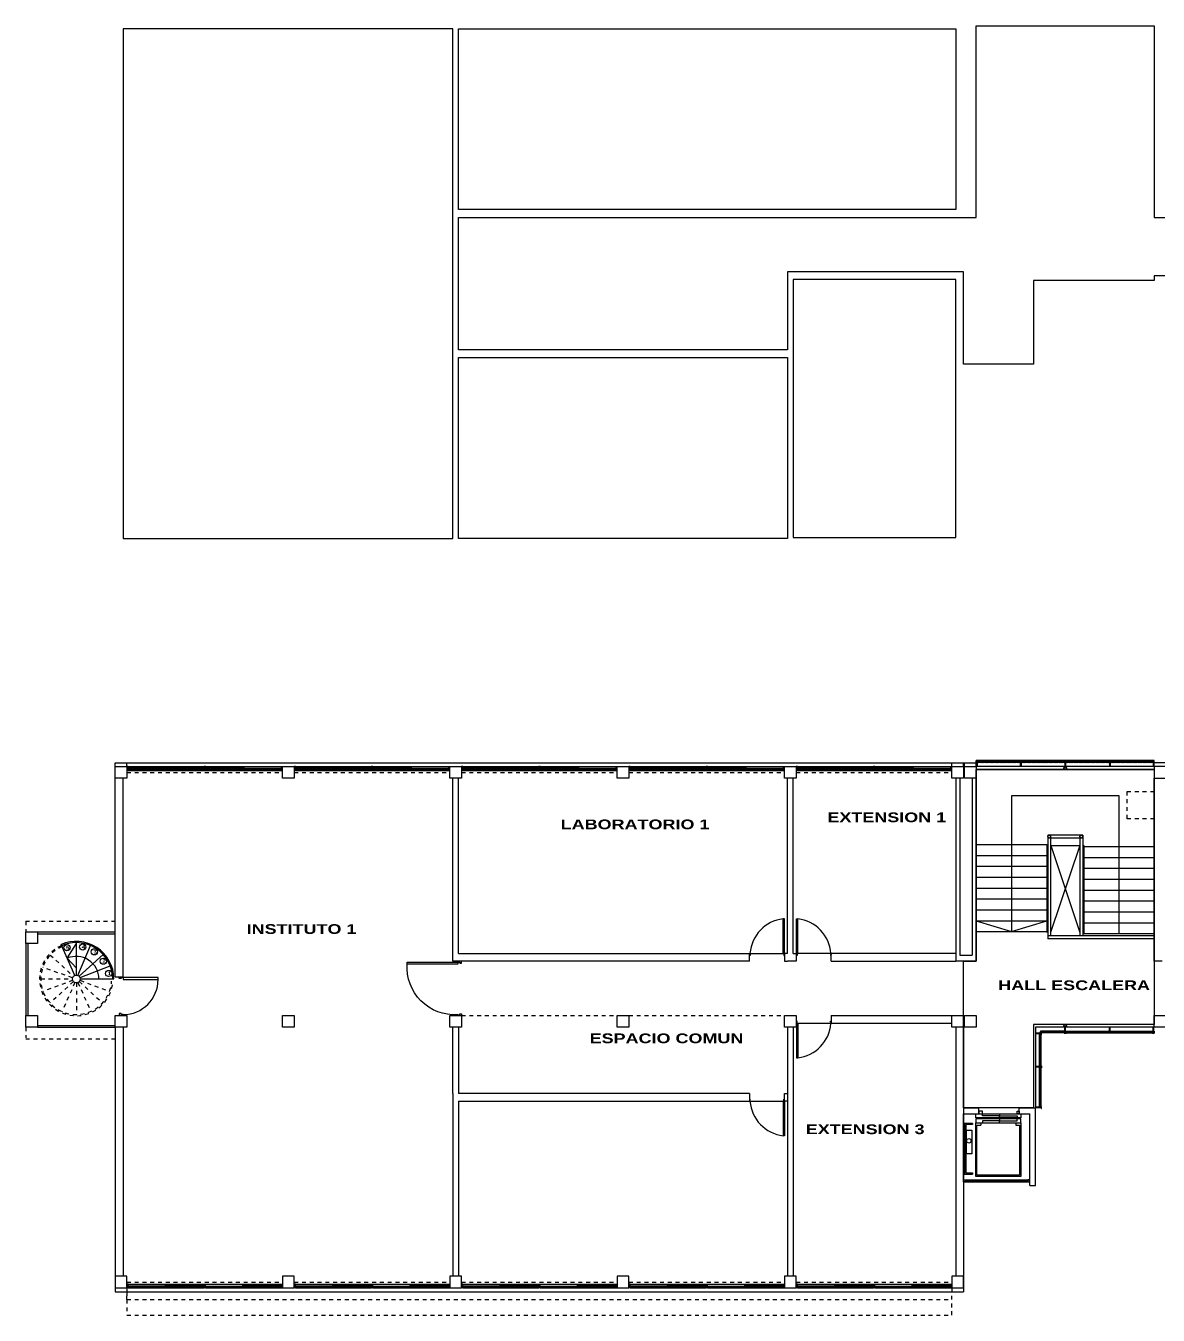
# Model space of a CAD drawing. Header units: millimetres. Extents: x -735 to -481, y 85 to 450.
# Drawn here: x -651.94 to -622.84, y 417.28 to 450.42 of the extents above; entities that cross this region are included whole.
import ezdxf

# ---------------------------------------------------------------- set-up
doc = ezdxf.new("R2010")
doc.units = ezdxf.units.MM
doc.linetypes.add('DASHED', pattern=[0.75, 0.5, -0.25])
doc.linetypes.add('DASHED2', pattern=[9.525, 6.35, -3.175])
doc.layers.get('0').update_dxf_attribs({"color": 6, "linetype": 'CONTINUOUS'})
for name, color, linetype in [('A-CARPINTERIAS PUERTAS', 2, 'CONTINUOUS'), ('A-CARPINTERIAS VENTANAS', 2, 'CONTINUOUS'), ('A-ESCALERAS', 6, 'CONTINUOUS'), ('A-MUROS', 5, 'CONTINUOUS'), ('A-PROYECCION', 3, 'DASHED'), ('A-SUPERFICIES', 4, 'CONTINUOUS'), ('CARPINTERIAS', 2, 'CONTINUOUS'), ('dib - texto', 2, 'CONTINUOUS'), ('E-COLUMNAS CUADRADAS', 6, 'CONTINUOUS'), ('ENTORNO', 1, 'CONTINUOUS'), ('ESTRUCTURA', 6, 'CONTINUOUS'), ('MUROS', 4, 'CONTINUOUS'), ('PISOS', 1, 'CONTINUOUS'), ('SOLADOS', 1, 'CONTINUOUS'), ('TEXTO1-50', 3, 'CONTINUOUS'), ('VISTA', 1, 'CONTINUOUS'), ('VISTA2', 2, 'CONTINUOUS'), ('VISTA3', 1, 'CONTINUOUS')]:
    doc.layers.add(name, color=color, linetype=linetype)
doc.layers.add('SUPERFICIES', color=6, linetype='CONTINUOUS', plot=False)
doc.styles.add('STYLE1', font='swisseb.ttf', dxfattribs={"width": 1.32})
pattern_1 = [(90, (-604.195643, 388.525404), (-0.03175, 2e-17), []), (150, (-604.195643, 388.525404), (-0.015875, -0.027496307), []), (210, (-604.195643, 388.525404), (0.015875, -0.027496307), [])]

# ---------------------------------------------------------------- blocks, each defined once
blk = doc.blocks.new('P90')
at = {"color": 3}
blk.add_lwpolyline([(0.0246, 0.1), (0.0746, 0.1), (0.0746, 1), (0.0246, 1)], close=True, dxfattribs=at)
at = {"color": 2}
for points in [[(0, 0.1), (0.0246, 0.1), (0.0246, 0.05), (0.0496, 0.05), (0.0496, 0), (0.0246, 0), (0.0246, 0), (0, 0)], [(0.9992, 0.1), (0.9746, 0.1), (0.9746, 0.05), (0.9496, 0.05), (0.9496, 0), (0.9746, 0), (0.9746, 0), (0.9992, 0)]]:
    blk.add_lwpolyline(points, dxfattribs=at)
at = {"color": 1}
blk.add_arc((0.0746, 0.1), 0.9, 0, 90, dxfattribs=at)
blk = doc.blocks.new('puerta1.4')
at = {"color": 3}
blk.add_lwpolyline([(9.878, 28.775), (9.928, 28.775), (9.928, 30.075), (9.878, 30.075)], close=True, dxfattribs=at)
at = {"color": 2}
for points in [[(9.853, 28.775), (9.878, 28.775), (9.878, 28.725), (9.903, 28.725), (9.903, 28.675), (9.878, 28.675), (9.878, 28.675), (9.853, 28.675)], [(11.252, 28.775), (11.228, 28.775), (11.228, 28.725), (11.203, 28.725), (11.203, 28.675), (11.228, 28.675), (11.228, 28.675), (11.252, 28.675)]]:
    blk.add_lwpolyline(points, dxfattribs=at)
at = {"color": 1}
blk.add_arc((10.012, 28.86), 1.218, 356.0169, 93.9831, dxfattribs=at)

msp = doc.modelspace()

# ---------------------------------------------------------------- hatches: boundary and pattern name
at = {"layer": 'A-CARPINTERIAS VENTANAS'}
h = msp.add_hatch(dxfattribs=at)
h.set_pattern_fill('NET3', color=256, scale=0.01, angle=-270, style=0)
h.set_pattern_definition(pattern_1)
h.paths.add_polyline_path([(-627.515, 431.502), (-627.515, 431.482), (-626.385, 431.482), (-626.385, 431.502)])
h = msp.add_hatch(dxfattribs=at)
h.set_pattern_fill('NET3', color=256, scale=0.01, angle=-270, style=0)
h.set_pattern_definition(pattern_1)
h.paths.add_polyline_path([(-626.375, 431.502), (-626.375, 431.482), (-625.24, 431.482), (-625.24, 431.502)])
h = msp.add_hatch(dxfattribs=at)
h.set_pattern_fill('NET3', color=256, scale=0.01, angle=-270, style=0)
h.set_pattern_definition(pattern_1)
h.paths.add_polyline_path([(-625.23, 431.502), (-625.23, 431.482), (-624.095, 431.482), (-624.095, 431.502)])
h.paths.add_polyline_path([(-624.085, 431.502), (-624.085, 431.482), (-622.955, 431.482), (-622.955, 431.502)])

# ---------------------------------------------------------------- linework, layer by layer
at = {"layer": 'A-CARPINTERIAS PUERTAS', "color": 3}
for p, q in [((-632.451, 427.465), (-632.481, 427.465)), ((-632.481, 426.579), (-632.481, 427.465)), ((-632.451, 426.579), (-632.451, 427.465)), ((-632.138, 427.465), (-632.108, 427.465)), ((-632.138, 426.579), (-632.138, 427.465)), ((-632.108, 426.579), (-632.108, 427.465)), ((-632.451, 426.579), (-632.481, 426.579)), ((-632.451, 426.579), (-632.481, 426.579)), ((-632.138, 426.579), (-632.108, 426.579)), ((-632.138, 426.579), (-632.108, 426.579)), ((-632.138, 424.779), (-632.108, 424.779)), ((-632.138, 424.779), (-632.138, 423.893)), ((-632.138, 424.779), (-632.108, 424.779)), ((-632.108, 424.779), (-632.108, 423.893)), ((-632.138, 423.893), (-632.108, 423.893)), ((-632.451, 422.779), (-632.481, 422.779)), ((-632.451, 422.779), (-632.481, 422.779)), ((-632.481, 422.779), (-632.481, 421.893)), ((-632.451, 422.779), (-632.451, 421.893)), ((-632.451, 421.893), (-632.481, 421.893))]:
    msp.add_line(p, q, dxfattribs=at)
at = {"layer": 'A-CARPINTERIAS PUERTAS', "color": 2}
for points in [[(-633.345, 426.579), (-633.338, 426.579), (-633.338, 426.549), (-633.326, 426.549), (-633.326, 426.525), (-633.345, 426.525), (-633.345, 426.525), (-633.345, 426.525)], [(-632.445, 426.579), (-632.451, 426.579), (-632.451, 426.549), (-632.463, 426.549), (-632.463, 426.525), (-632.445, 426.525), (-632.445, 426.525), (-632.445, 426.525)], [(-632.145, 426.579), (-632.138, 426.579), (-632.138, 426.549), (-632.126, 426.549), (-632.126, 426.525), (-632.145, 426.525), (-632.145, 426.525), (-632.145, 426.525)], [(-631.245, 426.579), (-631.251, 426.579), (-631.251, 426.549), (-631.263, 426.549), (-631.263, 426.525), (-631.245, 426.525), (-631.245, 426.525), (-631.245, 426.525)], [(-632.145, 424.779), (-632.138, 424.779), (-632.138, 424.809), (-632.126, 424.809), (-632.126, 424.833), (-632.145, 424.833), (-632.145, 424.833), (-632.145, 424.833)], [(-631.245, 424.779), (-631.251, 424.779), (-631.251, 424.809), (-631.263, 424.809), (-631.263, 424.833), (-631.245, 424.833), (-631.245, 424.833), (-631.245, 424.833)], [(-633.345, 422.779), (-633.338, 422.779), (-633.338, 422.809), (-633.326, 422.809), (-633.326, 422.833), (-633.345, 422.833), (-633.345, 422.833), (-633.345, 422.833)], [(-632.445, 422.779), (-632.451, 422.779), (-632.451, 422.809), (-632.463, 422.809), (-632.463, 422.833), (-632.445, 422.833), (-632.445, 422.833), (-632.445, 422.833)]]:
    msp.add_lwpolyline(points, dxfattribs=at)
at = {"layer": 'A-CARPINTERIAS PUERTAS', "color": 1}
for centre, start, end in [((-632.37, 426.502), 96.5992, 175.4619), ((-632.219, 426.502), 4.5381, 83.4008), ((-632.219, 424.856), 276.5992, 355.4619), ((-632.37, 422.856), 184.5381, 263.4008)]:
    msp.add_arc(centre, 0.969, start, end, dxfattribs=at)
at = {"layer": 'A-CARPINTERIAS VENTANAS'}
for p, q in [((-626.385, 431.522), (-626.405, 431.522)), ((-626.385, 431.482), (-626.385, 431.522)), ((-626.375, 431.482), (-626.375, 431.522)), ((-626.375, 431.522), (-626.355, 431.522)), ((-625.24, 431.522), (-625.26, 431.522)), ((-625.24, 431.482), (-625.24, 431.522)), ((-625.23, 431.482), (-625.23, 431.522)), ((-625.23, 431.522), (-625.21, 431.522)), ((-624.11, 431.482), (-624.12, 431.482)), ((-624.12, 431.482), (-624.11, 431.482)), ((-624.095, 431.522), (-624.115, 431.522)), ((-624.095, 431.482), (-624.095, 431.522)), ((-624.085, 431.482), (-624.085, 431.522)), ((-624.085, 431.522), (-624.065, 431.522)), ((-649.345, 431.479), (-628.145, 431.479)), ((-649.315, 431.379), (-649.345, 431.379)), ((-649.315, 431.279), (-649.345, 431.279)), ((-647.365, 431.329), (-649.33, 431.329)), ((-649.315, 431.379), (-649.315, 431.369)), ((-649.315, 431.329), (-649.315, 431.279)), ((-649.3, 431.369), (-648.352, 431.369)), ((-649.3, 431.349), (-648.352, 431.349)), ((-649.3, 431.329), (-648.352, 431.329)), ((-648.322, 431.329), (-647.375, 431.329)), ((-648.322, 431.309), (-647.375, 431.309)), ((-648.322, 431.289), (-647.375, 431.289)), ((-647.365, 431.379), (-647.365, 431.329)), ((-647.325, 431.379), (-647.365, 431.379)), ((-647.365, 431.289), (-647.365, 431.279)), ((-647.365, 431.279), (-647.325, 431.279)), ((-647.325, 431.379), (-647.325, 431.369)), ((-647.325, 431.379), (-647.325, 431.369)), ((-647.325, 431.329), (-645.375, 431.329)), ((-647.325, 431.329), (-647.325, 431.279)), ((-647.325, 431.329), (-647.325, 431.279)), ((-647.31, 431.369), (-646.367, 431.369)), ((-647.31, 431.349), (-646.367, 431.349)), ((-647.31, 431.329), (-646.367, 431.329)), ((-646.337, 431.329), (-645.39, 431.329)), ((-646.337, 431.309), (-645.39, 431.309)), ((-646.337, 431.289), (-645.39, 431.289)), ((-645.375, 431.379), (-645.375, 431.329)), ((-645.375, 431.379), (-645.345, 431.379)), ((-645.375, 431.289), (-645.375, 431.279)), ((-645.375, 431.279), (-645.345, 431.279)), ((-645.015, 431.379), (-645.045, 431.379)), ((-645.015, 431.279), (-645.045, 431.279)), ((-643.065, 431.329), (-645.03, 431.329)), ((-645.015, 431.379), (-645.015, 431.369)), ((-645.015, 431.329), (-645.015, 431.279)), ((-645, 431.369), (-644.052, 431.369)), ((-645, 431.349), (-644.052, 431.349)), ((-645, 431.329), (-644.052, 431.329)), ((-644.022, 431.329), (-643.075, 431.329)), ((-644.022, 431.309), (-643.075, 431.309)), ((-644.022, 431.289), (-643.075, 431.289)), ((-643.065, 431.379), (-643.065, 431.329)), ((-643.025, 431.379), (-643.065, 431.379)), ((-643.065, 431.289), (-643.065, 431.279)), ((-643.065, 431.279), (-643.025, 431.279)), ((-643.025, 431.379), (-643.025, 431.369)), ((-643.025, 431.379), (-643.025, 431.369)), ((-643.025, 431.329), (-641.075, 431.329)), ((-643.025, 431.329), (-643.025, 431.279)), ((-643.025, 431.329), (-643.025, 431.279)), ((-643.01, 431.369), (-642.067, 431.369)), ((-643.01, 431.349), (-642.067, 431.349)), ((-643.01, 431.329), (-642.067, 431.329)), ((-642.037, 431.329), (-641.09, 431.329)), ((-642.037, 431.309), (-641.09, 431.309)), ((-642.037, 431.289), (-641.09, 431.289)), ((-641.075, 431.379), (-641.075, 431.329)), ((-641.075, 431.379), (-641.045, 431.379)), ((-641.075, 431.289), (-641.075, 431.279)), ((-641.075, 431.279), (-641.045, 431.279)), ((-640.715, 431.379), (-640.745, 431.379)), ((-640.715, 431.279), (-640.745, 431.279)), ((-638.765, 431.329), (-640.73, 431.329)), ((-640.715, 431.379), (-640.715, 431.369)), ((-640.715, 431.329), (-640.715, 431.279)), ((-640.7, 431.369), (-639.752, 431.369)), ((-640.7, 431.349), (-639.752, 431.349)), ((-640.7, 431.329), (-639.752, 431.329)), ((-639.722, 431.329), (-638.775, 431.329)), ((-639.722, 431.309), (-638.775, 431.309)), ((-639.722, 431.289), (-638.775, 431.289)), ((-638.765, 431.379), (-638.765, 431.329)), ((-638.725, 431.379), (-638.765, 431.379)), ((-638.765, 431.289), (-638.765, 431.279)), ((-638.765, 431.279), (-638.725, 431.279)), ((-638.725, 431.379), (-638.725, 431.369)), ((-638.725, 431.379), (-638.725, 431.369)), ((-638.725, 431.329), (-636.775, 431.329)), ((-638.725, 431.329), (-638.725, 431.279)), ((-638.725, 431.329), (-638.725, 431.279)), ((-638.71, 431.369), (-637.767, 431.369)), ((-638.71, 431.349), (-637.767, 431.349)), ((-638.71, 431.329), (-637.767, 431.329)), ((-637.737, 431.329), (-636.79, 431.329)), ((-637.737, 431.309), (-636.79, 431.309)), ((-637.737, 431.289), (-636.79, 431.289)), ((-636.775, 431.379), (-636.775, 431.329)), ((-636.775, 431.379), (-636.745, 431.379)), ((-636.775, 431.289), (-636.775, 431.279)), ((-636.775, 431.279), (-636.745, 431.279)), ((-636.415, 431.379), (-636.445, 431.379)), ((-636.415, 431.279), (-636.445, 431.279)), ((-634.465, 431.329), (-636.43, 431.329)), ((-636.415, 431.379), (-636.415, 431.369)), ((-636.415, 431.329), (-636.415, 431.279)), ((-636.4, 431.369), (-635.452, 431.369)), ((-636.4, 431.349), (-635.452, 431.349)), ((-636.4, 431.329), (-635.452, 431.329)), ((-635.422, 431.329), (-634.475, 431.329)), ((-635.422, 431.309), (-634.475, 431.309)), ((-635.422, 431.289), (-634.475, 431.289)), ((-634.465, 431.379), (-634.465, 431.329)), ((-634.425, 431.379), (-634.465, 431.379)), ((-634.465, 431.289), (-634.465, 431.279)), ((-634.465, 431.279), (-634.425, 431.279)), ((-634.425, 431.379), (-634.425, 431.369)), ((-634.425, 431.379), (-634.425, 431.369)), ((-634.425, 431.329), (-632.475, 431.329)), ((-634.425, 431.329), (-634.425, 431.279)), ((-634.425, 431.329), (-634.425, 431.279)), ((-634.41, 431.369), (-633.467, 431.369)), ((-634.41, 431.349), (-633.467, 431.349)), ((-634.41, 431.329), (-633.467, 431.329)), ((-633.437, 431.329), (-632.49, 431.329)), ((-633.437, 431.309), (-632.49, 431.309)), ((-633.437, 431.289), (-632.49, 431.289)), ((-632.475, 431.379), (-632.475, 431.329)), ((-632.475, 431.379), (-632.445, 431.379)), ((-632.475, 431.289), (-632.475, 431.279)), ((-632.475, 431.279), (-632.445, 431.279)), ((-632.115, 431.379), (-632.145, 431.379)), ((-632.115, 431.279), (-632.145, 431.279)), ((-630.165, 431.329), (-632.13, 431.329)), ((-632.115, 431.379), (-632.115, 431.369)), ((-632.115, 431.329), (-632.115, 431.279)), ((-632.1, 431.369), (-631.152, 431.369)), ((-632.1, 431.349), (-631.152, 431.349)), ((-632.1, 431.329), (-631.152, 431.329)), ((-631.122, 431.329), (-630.175, 431.329)), ((-631.122, 431.309), (-630.175, 431.309)), ((-631.122, 431.289), (-630.175, 431.289)), ((-630.165, 431.379), (-630.165, 431.329)), ((-630.125, 431.379), (-630.165, 431.379)), ((-630.165, 431.289), (-630.165, 431.279)), ((-630.165, 431.279), (-630.125, 431.279)), ((-630.125, 431.379), (-630.125, 431.369)), ((-630.125, 431.379), (-630.125, 431.369)), ((-630.125, 431.329), (-628.175, 431.329)), ((-630.125, 431.329), (-630.125, 431.279)), ((-630.125, 431.329), (-630.125, 431.279)), ((-630.11, 431.369), (-629.167, 431.369)), ((-630.11, 431.349), (-629.167, 431.349)), ((-630.11, 431.329), (-629.167, 431.329)), ((-629.137, 431.329), (-628.19, 431.329)), ((-629.137, 431.309), (-628.19, 431.309)), ((-629.137, 431.289), (-628.19, 431.289)), ((-649.315, 418.079), (-649.345, 418.079)), ((-649.315, 417.979), (-649.345, 417.979)), ((-647.365, 418.029), (-649.33, 418.029)), ((-649.315, 418.029), (-649.315, 418.079)), ((-649.315, 417.979), (-649.315, 417.989)), ((-649.3, 418.029), (-648.352, 418.029)), ((-649.3, 418.009), (-648.352, 418.009)), ((-649.3, 417.989), (-648.352, 417.989)), ((-648.322, 418.069), (-647.375, 418.069)), ((-648.322, 418.049), (-647.375, 418.049)), ((-648.322, 418.029), (-647.375, 418.029)), ((-647.365, 418.069), (-647.365, 418.079)), ((-647.365, 418.079), (-647.325, 418.079)), ((-647.365, 417.979), (-647.365, 418.029)), ((-647.325, 417.979), (-647.365, 417.979)), ((-647.325, 418.029), (-647.325, 418.079)), ((-647.325, 418.029), (-647.325, 418.079)), ((-647.325, 418.029), (-645.375, 418.029)), ((-647.325, 417.979), (-647.325, 417.989)), ((-647.325, 417.979), (-647.325, 417.989)), ((-647.31, 418.029), (-646.367, 418.029)), ((-647.31, 418.009), (-646.367, 418.009)), ((-647.31, 417.989), (-646.367, 417.989)), ((-646.337, 418.069), (-645.39, 418.069)), ((-646.337, 418.049), (-645.39, 418.049)), ((-646.337, 418.029), (-645.39, 418.029)), ((-645.375, 418.069), (-645.375, 418.079)), ((-645.375, 418.079), (-645.345, 418.079)), ((-645.375, 417.979), (-645.375, 418.029)), ((-645.375, 417.979), (-645.345, 417.979)), ((-645.015, 418.079), (-645.045, 418.079)), ((-645.015, 417.979), (-645.045, 417.979)), ((-643.065, 418.029), (-645.03, 418.029)), ((-645.015, 418.029), (-645.015, 418.079)), ((-645.015, 417.979), (-645.015, 417.989)), ((-645, 418.029), (-644.052, 418.029)), ((-645, 418.009), (-644.052, 418.009)), ((-645, 417.989), (-644.052, 417.989)), ((-644.022, 418.069), (-643.075, 418.069)), ((-644.022, 418.049), (-643.075, 418.049)), ((-644.022, 418.029), (-643.075, 418.029)), ((-643.065, 418.069), (-643.065, 418.079)), ((-643.065, 418.079), (-643.025, 418.079)), ((-643.065, 417.979), (-643.065, 418.029)), ((-643.025, 417.979), (-643.065, 417.979)), ((-643.025, 418.029), (-643.025, 418.079)), ((-643.025, 418.029), (-643.025, 418.079)), ((-643.025, 418.029), (-641.075, 418.029)), ((-643.025, 417.979), (-643.025, 417.989)), ((-643.025, 417.979), (-643.025, 417.989)), ((-643.01, 418.029), (-642.067, 418.029)), ((-643.01, 418.009), (-642.067, 418.009)), ((-643.01, 417.989), (-642.067, 417.989)), ((-642.037, 418.069), (-641.09, 418.069)), ((-642.037, 418.049), (-641.09, 418.049)), ((-642.037, 418.029), (-641.09, 418.029)), ((-641.075, 418.069), (-641.075, 418.079)), ((-641.075, 418.079), (-641.045, 418.079)), ((-641.075, 417.979), (-641.075, 418.029)), ((-641.075, 417.979), (-641.045, 417.979)), ((-640.715, 418.079), (-640.745, 418.079)), ((-640.715, 417.979), (-640.745, 417.979)), ((-638.765, 418.029), (-640.73, 418.029)), ((-640.715, 418.029), (-640.715, 418.079)), ((-640.715, 417.979), (-640.715, 417.989)), ((-640.7, 418.029), (-639.752, 418.029)), ((-640.7, 418.009), (-639.752, 418.009)), ((-640.7, 417.989), (-639.752, 417.989)), ((-639.722, 418.069), (-638.775, 418.069)), ((-639.722, 418.049), (-638.775, 418.049)), ((-639.722, 418.029), (-638.775, 418.029)), ((-638.765, 418.069), (-638.765, 418.079)), ((-638.765, 418.079), (-638.725, 418.079)), ((-638.765, 417.979), (-638.765, 418.029)), ((-638.725, 417.979), (-638.765, 417.979)), ((-638.725, 418.029), (-638.725, 418.079)), ((-638.725, 418.029), (-638.725, 418.079)), ((-638.725, 418.029), (-636.775, 418.029)), ((-638.725, 417.979), (-638.725, 417.989)), ((-638.725, 417.979), (-638.725, 417.989)), ((-638.71, 418.029), (-637.767, 418.029)), ((-638.71, 418.009), (-637.767, 418.009)), ((-638.71, 417.989), (-637.767, 417.989)), ((-637.737, 418.069), (-636.79, 418.069)), ((-637.737, 418.049), (-636.79, 418.049)), ((-637.737, 418.029), (-636.79, 418.029)), ((-636.775, 418.069), (-636.775, 418.079)), ((-636.775, 418.079), (-636.745, 418.079)), ((-636.775, 417.979), (-636.775, 418.029)), ((-636.775, 417.979), (-636.745, 417.979)), ((-636.415, 418.079), (-636.445, 418.079)), ((-636.415, 417.979), (-636.445, 417.979)), ((-634.465, 418.029), (-636.43, 418.029)), ((-636.415, 418.029), (-636.415, 418.079)), ((-636.415, 417.979), (-636.415, 417.989)), ((-636.4, 418.029), (-635.452, 418.029)), ((-636.4, 418.009), (-635.452, 418.009)), ((-636.4, 417.989), (-635.452, 417.989)), ((-635.422, 418.069), (-634.475, 418.069)), ((-635.422, 418.049), (-634.475, 418.049)), ((-635.422, 418.029), (-634.475, 418.029)), ((-634.465, 418.069), (-634.465, 418.079)), ((-634.465, 418.079), (-634.425, 418.079)), ((-634.465, 417.979), (-634.465, 418.029)), ((-634.425, 417.979), (-634.465, 417.979)), ((-634.425, 418.029), (-634.425, 418.079)), ((-634.425, 418.029), (-634.425, 418.079)), ((-634.425, 418.029), (-632.475, 418.029)), ((-634.425, 417.979), (-634.425, 417.989)), ((-634.425, 417.979), (-634.425, 417.989)), ((-634.41, 418.029), (-633.467, 418.029)), ((-634.41, 418.009), (-633.467, 418.009)), ((-634.41, 417.989), (-633.467, 417.989)), ((-633.437, 418.069), (-632.49, 418.069)), ((-633.437, 418.049), (-632.49, 418.049)), ((-633.437, 418.029), (-632.49, 418.029)), ((-632.115, 418.079), (-632.145, 418.079)), ((-632.115, 417.979), (-632.145, 417.979)), ((-630.165, 418.029), (-632.13, 418.029)), ((-632.115, 418.029), (-632.115, 418.079)), ((-632.115, 417.979), (-632.115, 417.989)), ((-632.1, 418.029), (-631.152, 418.029)), ((-632.1, 418.009), (-631.152, 418.009)), ((-632.1, 417.989), (-631.152, 417.989)), ((-631.122, 418.069), (-630.175, 418.069)), ((-631.122, 418.049), (-630.175, 418.049)), ((-631.122, 418.029), (-630.175, 418.029)), ((-630.165, 418.069), (-630.165, 418.079)), ((-630.165, 418.079), (-630.125, 418.079)), ((-630.165, 417.979), (-630.165, 418.029)), ((-630.125, 417.979), (-630.165, 417.979)), ((-630.125, 418.029), (-630.125, 418.079)), ((-630.125, 418.029), (-630.125, 418.079)), ((-630.125, 418.029), (-628.175, 418.029)), ((-630.125, 417.979), (-630.125, 417.989)), ((-630.125, 417.979), (-630.125, 417.989)), ((-630.11, 418.029), (-629.167, 418.029)), ((-630.11, 418.009), (-629.167, 418.009)), ((-630.11, 417.989), (-629.167, 417.989)), ((-629.137, 418.069), (-628.19, 418.069)), ((-629.137, 418.049), (-628.19, 418.049)), ((-629.137, 418.029), (-628.19, 418.029)), ((-628.175, 418.069), (-628.175, 418.079)), ((-628.175, 418.079), (-628.145, 418.079)), ((-628.175, 417.979), (-628.175, 418.029)), ((-628.175, 417.979), (-628.145, 417.979)), ((-649.345, 417.879), (-628.145, 417.879))]:
    msp.add_line(p, q, dxfattribs=at)
at = {"layer": 'A-CARPINTERIAS VENTANAS', "color": 1}
for p, q in [((-649.315, 431.379), (-647.365, 431.379)), ((-648.352, 431.289), (-649.315, 431.289)), ((-649.315, 431.279), (-647.365, 431.279)), ((-648.322, 431.369), (-647.365, 431.369)), ((-647.325, 431.379), (-645.375, 431.379)), ((-646.367, 431.289), (-647.325, 431.289)), ((-647.325, 431.279), (-645.375, 431.279)), ((-646.337, 431.369), (-645.375, 431.369)), ((-645.015, 431.379), (-643.065, 431.379)), ((-644.052, 431.289), (-645.015, 431.289)), ((-645.015, 431.279), (-643.065, 431.279)), ((-644.022, 431.369), (-643.065, 431.369)), ((-643.025, 431.379), (-641.075, 431.379)), ((-642.067, 431.289), (-643.025, 431.289)), ((-643.025, 431.279), (-641.075, 431.279)), ((-642.037, 431.369), (-641.075, 431.369)), ((-640.715, 431.379), (-638.765, 431.379)), ((-639.752, 431.289), (-640.715, 431.289)), ((-640.715, 431.279), (-638.765, 431.279)), ((-639.722, 431.369), (-638.765, 431.369)), ((-638.725, 431.379), (-636.775, 431.379)), ((-637.767, 431.289), (-638.725, 431.289)), ((-638.725, 431.279), (-636.775, 431.279)), ((-637.737, 431.369), (-636.775, 431.369)), ((-636.415, 431.379), (-634.465, 431.379)), ((-635.452, 431.289), (-636.415, 431.289)), ((-636.415, 431.279), (-634.465, 431.279)), ((-635.422, 431.369), (-634.465, 431.369)), ((-634.425, 431.379), (-632.475, 431.379)), ((-633.467, 431.289), (-634.425, 431.289)), ((-634.425, 431.279), (-632.475, 431.279)), ((-633.437, 431.369), (-632.475, 431.369)), ((-632.115, 431.379), (-630.165, 431.379)), ((-631.152, 431.289), (-632.115, 431.289)), ((-632.115, 431.279), (-630.165, 431.279)), ((-631.122, 431.369), (-630.165, 431.369)), ((-630.125, 431.379), (-628.175, 431.379)), ((-629.167, 431.289), (-630.125, 431.289)), ((-630.125, 431.279), (-628.175, 431.279)), ((-629.137, 431.369), (-628.175, 431.369)), ((-649.315, 418.079), (-647.365, 418.079)), ((-648.352, 418.069), (-649.315, 418.069)), ((-649.315, 417.979), (-647.365, 417.979)), ((-648.322, 417.989), (-647.365, 417.989)), ((-647.325, 418.079), (-645.375, 418.079)), ((-646.367, 418.069), (-647.325, 418.069)), ((-647.325, 417.979), (-645.375, 417.979)), ((-646.337, 417.989), (-645.375, 417.989)), ((-645.015, 418.079), (-643.065, 418.079)), ((-644.052, 418.069), (-645.015, 418.069)), ((-645.015, 417.979), (-643.065, 417.979)), ((-644.022, 417.989), (-643.065, 417.989)), ((-643.025, 418.079), (-641.075, 418.079)), ((-642.067, 418.069), (-643.025, 418.069)), ((-643.025, 417.979), (-641.075, 417.979)), ((-642.037, 417.989), (-641.075, 417.989)), ((-640.715, 418.079), (-638.765, 418.079)), ((-639.752, 418.069), (-640.715, 418.069)), ((-640.715, 417.979), (-638.765, 417.979)), ((-639.722, 417.989), (-638.765, 417.989)), ((-638.725, 418.079), (-636.775, 418.079)), ((-637.767, 418.069), (-638.725, 418.069)), ((-638.725, 417.979), (-636.775, 417.979)), ((-637.737, 417.989), (-636.775, 417.989)), ((-636.415, 418.079), (-634.465, 418.079)), ((-635.452, 418.069), (-636.415, 418.069)), ((-636.415, 417.979), (-634.465, 417.979)), ((-635.422, 417.989), (-634.465, 417.989)), ((-634.425, 418.079), (-632.475, 418.079)), ((-633.467, 418.069), (-634.425, 418.069)), ((-634.425, 417.979), (-632.475, 417.979)), ((-633.437, 417.989), (-632.475, 417.989)), ((-632.115, 418.079), (-630.165, 418.079)), ((-631.152, 418.069), (-632.115, 418.069)), ((-632.115, 417.979), (-630.165, 417.979)), ((-631.122, 417.989), (-630.165, 417.989)), ((-630.125, 418.079), (-628.175, 418.079)), ((-629.167, 418.069), (-630.125, 418.069)), ((-630.125, 417.979), (-628.175, 417.979)), ((-629.137, 417.989), (-628.175, 417.989))]:
    msp.add_line(p, q, dxfattribs=at)
at = {"layer": 'A-CARPINTERIAS VENTANAS'}
for points in [[(-622.945, 431.532), (-627.525, 431.532)], [(-627.525, 431.482), (-627.525, 431.532)], [(-627.525, 431.532), (-625.235, 431.532)], [(-622.945, 431.482), (-627.525, 431.482)], [(-627.515, 431.502), (-626.385, 431.502)], [(-627.515, 431.482), (-627.515, 431.379)], [(-627.495, 431.482), (-627.495, 431.379)], [(-627.475, 431.522), (-626.405, 431.522)], [(-626.405, 431.532), (-626.355, 431.532)], [(-626.405, 431.522), (-626.405, 431.532)], [(-626.39, 431.482), (-626.39, 431.379)], [(-626.375, 431.502), (-625.24, 431.502)], [(-626.37, 431.482), (-626.37, 431.379)], [(-626.355, 431.522), (-626.355, 431.532)], [(-626.355, 431.522), (-625.26, 431.522)], [(-625.26, 431.532), (-625.21, 431.532)], [(-625.26, 431.522), (-625.26, 431.532)], [(-625.245, 431.482), (-625.245, 431.379)], [(-625.23, 431.502), (-624.095, 431.502)], [(-625.225, 431.482), (-625.225, 431.379)], [(-625.21, 431.522), (-625.21, 431.532)], [(-625.21, 431.522), (-624.115, 431.522)], [(-624.065, 431.532), (-624.115, 431.532)], [(-624.115, 431.522), (-624.115, 431.532)], [(-624.1, 431.482), (-624.1, 431.379)], [(-624.085, 431.502), (-622.955, 431.502)], [(-624.08, 431.482), (-624.08, 431.379)], [(-624.065, 431.522), (-624.065, 431.532)], [(-624.065, 431.522), (-622.995, 431.522)], [(-622.945, 431.482), (-622.955, 431.482), (-622.955, 431.522), (-622.995, 431.522), (-622.995, 431.532), (-622.945, 431.532)], [(-622.975, 431.482), (-622.975, 431.379)], [(-622.955, 431.482), (-622.955, 431.379)], [(-622.945, 431.482), (-622.945, 431.532)], [(-627.525, 431.379), (-627.525, 431.479)], [(-622.945, 431.379), (-627.525, 431.379)], [(-622.945, 431.304), (-627.525, 431.304)]]:
    msp.add_lwpolyline(points, dxfattribs=at)
for points in [[(-627.525, 431.532), (-627.525, 431.482), (-627.515, 431.482), (-627.515, 431.522), (-627.475, 431.522), (-627.475, 431.532)], [(-649.33, 431.329), (-649.3, 431.329), (-649.3, 431.369), (-649.33, 431.369)], [(-648.352, 431.329), (-648.322, 431.329), (-648.322, 431.369), (-648.352, 431.369)], [(-648.352, 431.289), (-648.322, 431.289), (-648.322, 431.329), (-648.352, 431.329)], [(-647.375, 431.289), (-647.35, 431.289), (-647.35, 431.329), (-647.375, 431.329)], [(-647.34, 431.329), (-647.31, 431.329), (-647.31, 431.369), (-647.34, 431.369)], [(-646.367, 431.329), (-646.337, 431.329), (-646.337, 431.369), (-646.367, 431.369)], [(-646.367, 431.289), (-646.337, 431.289), (-646.337, 431.329), (-646.367, 431.329)], [(-645.39, 431.289), (-645.36, 431.289), (-645.36, 431.329), (-645.39, 431.329)], [(-645.03, 431.329), (-645, 431.329), (-645, 431.369), (-645.03, 431.369)], [(-644.052, 431.329), (-644.022, 431.329), (-644.022, 431.369), (-644.052, 431.369)], [(-644.052, 431.289), (-644.022, 431.289), (-644.022, 431.329), (-644.052, 431.329)], [(-643.075, 431.289), (-643.05, 431.289), (-643.05, 431.329), (-643.075, 431.329)], [(-643.04, 431.329), (-643.01, 431.329), (-643.01, 431.369), (-643.04, 431.369)], [(-642.067, 431.329), (-642.037, 431.329), (-642.037, 431.369), (-642.067, 431.369)], [(-642.067, 431.289), (-642.037, 431.289), (-642.037, 431.329), (-642.067, 431.329)], [(-641.09, 431.289), (-641.06, 431.289), (-641.06, 431.329), (-641.09, 431.329)], [(-640.73, 431.329), (-640.7, 431.329), (-640.7, 431.369), (-640.73, 431.369)], [(-639.752, 431.329), (-639.722, 431.329), (-639.722, 431.369), (-639.752, 431.369)], [(-639.752, 431.289), (-639.722, 431.289), (-639.722, 431.329), (-639.752, 431.329)], [(-638.775, 431.289), (-638.75, 431.289), (-638.75, 431.329), (-638.775, 431.329)], [(-638.74, 431.329), (-638.71, 431.329), (-638.71, 431.369), (-638.74, 431.369)], [(-637.767, 431.329), (-637.737, 431.329), (-637.737, 431.369), (-637.767, 431.369)], [(-637.767, 431.289), (-637.737, 431.289), (-637.737, 431.329), (-637.767, 431.329)], [(-636.79, 431.289), (-636.76, 431.289), (-636.76, 431.329), (-636.79, 431.329)], [(-636.43, 431.329), (-636.4, 431.329), (-636.4, 431.369), (-636.43, 431.369)], [(-635.452, 431.329), (-635.422, 431.329), (-635.422, 431.369), (-635.452, 431.369)], [(-635.452, 431.289), (-635.422, 431.289), (-635.422, 431.329), (-635.452, 431.329)], [(-634.475, 431.289), (-634.45, 431.289), (-634.45, 431.329), (-634.475, 431.329)], [(-634.44, 431.329), (-634.41, 431.329), (-634.41, 431.369), (-634.44, 431.369)], [(-633.467, 431.329), (-633.437, 431.329), (-633.437, 431.369), (-633.467, 431.369)], [(-633.467, 431.289), (-633.437, 431.289), (-633.437, 431.329), (-633.467, 431.329)], [(-632.49, 431.289), (-632.46, 431.289), (-632.46, 431.329), (-632.49, 431.329)], [(-632.13, 431.329), (-632.1, 431.329), (-632.1, 431.369), (-632.13, 431.369)], [(-631.152, 431.329), (-631.122, 431.329), (-631.122, 431.369), (-631.152, 431.369)], [(-631.152, 431.289), (-631.122, 431.289), (-631.122, 431.329), (-631.152, 431.329)], [(-630.175, 431.289), (-630.15, 431.289), (-630.15, 431.329), (-630.175, 431.329)], [(-630.14, 431.329), (-630.11, 431.329), (-630.11, 431.369), (-630.14, 431.369)], [(-629.167, 431.329), (-629.137, 431.329), (-629.137, 431.369), (-629.167, 431.369)], [(-629.167, 431.289), (-629.137, 431.289), (-629.137, 431.329), (-629.167, 431.329)], [(-649.33, 418.029), (-649.3, 418.029), (-649.3, 417.989), (-649.33, 417.989)], [(-648.352, 418.069), (-648.322, 418.069), (-648.322, 418.029), (-648.352, 418.029)], [(-648.352, 418.029), (-648.322, 418.029), (-648.322, 417.989), (-648.352, 417.989)], [(-647.375, 418.069), (-647.35, 418.069), (-647.35, 418.029), (-647.375, 418.029)], [(-647.34, 418.029), (-647.31, 418.029), (-647.31, 417.989), (-647.34, 417.989)], [(-646.367, 418.069), (-646.337, 418.069), (-646.337, 418.029), (-646.367, 418.029)], [(-646.367, 418.029), (-646.337, 418.029), (-646.337, 417.989), (-646.367, 417.989)], [(-645.39, 418.069), (-645.36, 418.069), (-645.36, 418.029), (-645.39, 418.029)], [(-645.03, 418.029), (-645, 418.029), (-645, 417.989), (-645.03, 417.989)], [(-644.052, 418.069), (-644.022, 418.069), (-644.022, 418.029), (-644.052, 418.029)], [(-644.052, 418.029), (-644.022, 418.029), (-644.022, 417.989), (-644.052, 417.989)], [(-643.075, 418.069), (-643.05, 418.069), (-643.05, 418.029), (-643.075, 418.029)], [(-643.04, 418.029), (-643.01, 418.029), (-643.01, 417.989), (-643.04, 417.989)], [(-642.067, 418.069), (-642.037, 418.069), (-642.037, 418.029), (-642.067, 418.029)], [(-642.067, 418.029), (-642.037, 418.029), (-642.037, 417.989), (-642.067, 417.989)], [(-641.09, 418.069), (-641.06, 418.069), (-641.06, 418.029), (-641.09, 418.029)], [(-640.73, 418.029), (-640.7, 418.029), (-640.7, 417.989), (-640.73, 417.989)], [(-639.752, 418.069), (-639.722, 418.069), (-639.722, 418.029), (-639.752, 418.029)], [(-639.752, 418.029), (-639.722, 418.029), (-639.722, 417.989), (-639.752, 417.989)], [(-638.775, 418.069), (-638.75, 418.069), (-638.75, 418.029), (-638.775, 418.029)], [(-638.74, 418.029), (-638.71, 418.029), (-638.71, 417.989), (-638.74, 417.989)], [(-637.767, 418.069), (-637.737, 418.069), (-637.737, 418.029), (-637.767, 418.029)], [(-637.767, 418.029), (-637.737, 418.029), (-637.737, 417.989), (-637.767, 417.989)], [(-636.79, 418.069), (-636.76, 418.069), (-636.76, 418.029), (-636.79, 418.029)], [(-636.43, 418.029), (-636.4, 418.029), (-636.4, 417.989), (-636.43, 417.989)], [(-635.452, 418.069), (-635.422, 418.069), (-635.422, 418.029), (-635.452, 418.029)], [(-635.452, 418.029), (-635.422, 418.029), (-635.422, 417.989), (-635.452, 417.989)], [(-634.475, 418.069), (-634.45, 418.069), (-634.45, 418.029), (-634.475, 418.029)], [(-634.44, 418.029), (-634.41, 418.029), (-634.41, 417.989), (-634.44, 417.989)], [(-633.467, 418.069), (-633.437, 418.069), (-633.437, 418.029), (-633.467, 418.029)], [(-633.467, 418.029), (-633.437, 418.029), (-633.437, 417.989), (-633.467, 417.989)], [(-632.13, 418.029), (-632.1, 418.029), (-632.1, 417.989), (-632.13, 417.989)], [(-631.152, 418.069), (-631.122, 418.069), (-631.122, 418.029), (-631.152, 418.029)], [(-631.152, 418.029), (-631.122, 418.029), (-631.122, 417.989), (-631.152, 417.989)], [(-630.175, 418.069), (-630.15, 418.069), (-630.15, 418.029), (-630.175, 418.029)], [(-630.14, 418.029), (-630.11, 418.029), (-630.11, 417.989), (-630.14, 417.989)], [(-629.167, 418.069), (-629.137, 418.069), (-629.137, 418.029), (-629.167, 418.029)], [(-629.167, 418.029), (-629.137, 418.029), (-629.137, 417.989), (-629.167, 417.989)], [(-628.19, 418.069), (-628.16, 418.069), (-628.16, 418.029), (-628.19, 418.029)]]:
    msp.add_lwpolyline(points, close=True, dxfattribs=at)
for radius in [0.0375, 0.0275]:
    msp.add_circle((-625.235, 431.342), radius, dxfattribs=at)
at = {"layer": 'A-ESCALERAS'}
for p, q in [((-627.525, 431.079), (-627.525, 427.509)), ((-625.71, 429.352), (-625.685, 429.352)), ((-624.785, 429.352), (-624.76, 429.352))]:
    msp.add_line(p, q, dxfattribs=at)
for points in [[(-623.852, 427.087), (-623.852, 430.629), (-626.618, 430.629), (-626.617, 427.137)], [(-627.525, 429.377), (-625.71, 429.377)], [(-625.71, 429.377), (-625.71, 427.112)], [(-624.76, 429.352), (-624.76, 427.087)], [(-624.76, 429.327), (-622.945, 429.327)], [(-627.525, 429.097), (-625.71, 429.097)], [(-624.76, 429.047), (-622.945, 429.047)], [(-627.525, 428.817), (-625.71, 428.817)], [(-627.525, 428.537), (-625.71, 428.537)], [(-624.76, 428.767), (-622.945, 428.767)], [(-627.525, 428.257), (-625.71, 428.257)], [(-624.76, 428.487), (-622.945, 428.487)], [(-624.76, 428.207), (-622.945, 428.207)], [(-627.525, 427.977), (-625.71, 427.977)], [(-624.76, 427.927), (-622.945, 427.927)], [(-627.525, 427.697), (-625.71, 427.697)], [(-624.76, 427.647), (-622.945, 427.647)], [(-627.525, 427.417), (-625.71, 427.417)], [(-627.525, 427.417), (-626.617, 427.137)], [(-626.617, 427.137), (-625.71, 427.417)], [(-624.76, 427.367), (-622.945, 427.367)], [(-627.525, 427.137), (-625.71, 427.137)], [(-624.76, 427.087), (-622.945, 427.087)]]:
    msp.add_lwpolyline(points, dxfattribs=at)
at = {"layer": 'A-MUROS'}
for p, q in [((-649.645, 431.479), (-649.345, 431.479)), ((-649.645, 425.979), (-649.645, 431.479)), ((-649.345, 431.379), (-649.345, 431.479)), ((-628.145, 431.479), (-627.525, 431.479)), ((-628.145, 431.379), (-628.145, 431.479)), ((-622.645, 431.479), (-622.945, 431.479)), ((-649.445, 425.979), (-649.445, 431.079)), ((-640.822, 426.579), (-640.822, 431.079)), ((-632.222, 426.579), (-632.222, 431.079)), ((-628.045, 431.079), (-628.045, 426.379)), ((-627.945, 431.079), (-627.945, 426.529)), ((-627.625, 431.079), (-627.625, 426.529)), ((-627.525, 431.079), (-627.525, 426.379)), ((-622.945, 426.379), (-622.945, 431.079)), ((-640.822, 426.579), (-633.268, 426.579)), ((-628.045, 426.579), (-631.322, 426.579)), ((-631.245, 426.379), (-631.245, 426.579)), ((-627.945, 426.529), (-627.625, 426.529)), ((-631.245, 426.379), (-628.045, 426.379)), ((-627.525, 426.379), (-628.045, 426.379)), ((-631.245, 424.979), (-628.145, 424.979)), ((-631.245, 424.979), (-631.245, 424.779)), ((-649.645, 424.679), (-649.645, 417.879)), ((-649.445, 424.679), (-649.445, 418.279)), ((-640.822, 424.679), (-640.822, 422.979)), ((-632.222, 424.679), (-632.222, 418.279)), ((-628.145, 424.779), (-631.322, 424.779)), ((-628.045, 424.679), (-628.045, 418.279)), ((-627.845, 424.679), (-627.845, 417.879)), ((-633.345, 422.979), (-633.345, 422.779)), ((-640.822, 422.779), (-633.268, 422.779)), ((-640.822, 422.779), (-640.822, 418.279)), ((-627.845, 422.609), (-627.45, 422.609)), ((-627.45, 422.459), (-627.45, 422.609)), ((-626.414, 422.459), (-626.414, 422.609)), ((-625.995, 420.609), (-625.995, 422.609)), ((-627.845, 422.459), (-627.845, 420.301)), ((-626.145, 420.609), (-626.145, 422.459)), ((-626.145, 420.609), (-625.995, 420.609)), ((-649.345, 417.979), (-649.345, 417.879)), ((-628.145, 417.979), (-628.145, 417.879)), ((-649.645, 417.879), (-649.345, 417.879)), ((-628.145, 417.879), (-627.845, 417.879))]:
    msp.add_line(p, q, dxfattribs=at)
for points in [[(-627.525, 431.366), (-627.525, 431.479)], [(-622.945, 431.379), (-622.945, 431.479)], [(-633.345, 426.379), (-640.968, 426.379), (-640.968, 431.079)], [(-632.368, 426.579), (-632.368, 431.079)], [(-632.222, 431.079), (-632.368, 431.079)], [(-632.368, 426.579), (-632.445, 426.579), (-632.445, 426.379), (-632.368, 426.379)], [(-632.222, 426.579), (-632.145, 426.579), (-632.145, 426.379), (-632.222, 426.379)], [(-632.222, 426.379), (-632.368, 426.379)], [(-622.745, 426.379), (-622.945, 426.379)], [(-640.968, 422.979), (-640.968, 424.679)], [(-632.368, 424.679), (-632.368, 418.279)], [(-640.968, 422.979), (-640.968, 418.279)], [(-633.345, 422.979), (-640.822, 422.979)], [(-632.368, 422.779), (-632.445, 422.779), (-632.445, 422.979), (-632.368, 422.979)], [(-626.414, 422.609), (-625.995, 422.609)], [(-627.845, 422.459), (-627.45, 422.459)], [(-626.414, 422.459), (-626.145, 422.459)]]:
    msp.add_lwpolyline(points, dxfattribs=at)
at = {"layer": 'A-PROYECCION', "color": 1, "ltscale": 0.02}
for p, q in [((-649.345, 431.229), (-645.345, 431.229)), ((-645.045, 431.229), (-641.045, 431.229)), ((-640.745, 431.229), (-636.745, 431.229)), ((-636.445, 431.229), (-632.445, 431.229)), ((-632.145, 431.229), (-628.145, 431.229)), ((-651.945, 427.403), (-649.645, 427.403)), ((-651.945, 424.379), (-649.645, 424.379)), ((-649.345, 418.129), (-645.345, 418.129)), ((-645.045, 418.129), (-641.045, 418.129)), ((-640.745, 418.129), (-636.745, 418.129)), ((-636.445, 418.129), (-632.445, 418.129)), ((-632.145, 418.129), (-628.145, 418.129)), ((-649.345, 417.879), (-649.345, 417.279)), ((-649.345, 417.679), (-628.145, 417.679)), ((-628.145, 417.279), (-628.145, 417.879)), ((-649.345, 417.279), (-628.145, 417.279))]:
    msp.add_line(p, q, dxfattribs=at)
at = {"layer": 'A-PROYECCION', "ltscale": 0.05}
msp.add_line((-649.345, 417.679), (-649.345, 417.879), dxfattribs=at)
at = {"layer": 'A-PROYECCION', "color": 1, "ltscale": 0.02}
for points in [[(-651.945, 427.403), (-651.945, 427.133)], [(-651.945, 424.679), (-651.945, 424.409)]]:
    msp.add_lwpolyline(points, dxfattribs=at)
at = {"layer": 'A-SUPERFICIES'}
for points in [[(-640.822, 443.794), (-640.822, 445.494), (-627.525, 445.494), (-627.525, 450.419), (-622.945, 450.419), (-622.945, 445.494), (-615.807, 445.494), (-615.807, 443.994), (-622.945, 443.994), (-622.945, 443.869), (-626.045, 443.869), (-626.045, 441.724), (-627.845, 441.724), (-627.845, 444.094), (-632.368, 444.094), (-632.368, 442.094), (-640.822, 442.094)], [(-640.968, 450.344), (-649.445, 450.344), (-649.445, 437.244), (-640.968, 437.244)], [(-628.045, 445.694), (-640.822, 445.694), (-640.822, 450.344), (-628.045, 450.344)], [(-632.222, 437.27), (-628.045, 437.27), (-628.045, 443.894), (-632.222, 443.894)], [(-640.822, 441.894), (-632.368, 441.894), (-632.368, 437.244), (-640.822, 437.244)]]:
    msp.add_lwpolyline(points, close=True, dxfattribs=at)
at = {"layer": 'CARPINTERIAS'}
for p, q in [((-628.175, 431.379), (-628.175, 431.329)), ((-628.175, 431.379), (-628.145, 431.379)), ((-628.175, 431.379), (-628.145, 431.379)), ((-628.175, 431.289), (-628.175, 431.279)), ((-628.175, 431.279), (-628.145, 431.279)), ((-632.475, 418.069), (-632.475, 418.079)), ((-632.475, 418.079), (-632.445, 418.079)), ((-632.475, 417.979), (-632.475, 418.029)), ((-632.475, 417.979), (-632.445, 417.979))]:
    msp.add_line(p, q, dxfattribs=at)
at = {"layer": 'CARPINTERIAS', "color": 1}
for p, q in [((-627.845, 420.759), (-626.145, 420.759)), ((-627.845, 420.709), (-626.145, 420.709))]:
    msp.add_line(p, q, dxfattribs=at)
at = {"layer": 'CARPINTERIAS'}
for points in [[(-628.19, 431.289), (-628.16, 431.289), (-628.16, 431.329), (-628.19, 431.329)], [(-632.49, 418.069), (-632.46, 418.069), (-632.46, 418.029), (-632.49, 418.029)]]:
    msp.add_lwpolyline(points, close=True, dxfattribs=at)
at = {"layer": 'E-COLUMNAS CUADRADAS'}
for points in [[(-649.345, 431.079), (-649.645, 431.079), (-649.645, 431.379), (-649.345, 431.379)], [(-645.045, 431.079), (-645.345, 431.079), (-645.345, 431.379), (-645.045, 431.379)], [(-640.745, 431.079), (-641.045, 431.079), (-641.045, 431.379), (-640.745, 431.379)], [(-636.445, 431.079), (-636.745, 431.079), (-636.745, 431.379), (-636.445, 431.379)], [(-632.145, 431.079), (-632.445, 431.079), (-632.445, 431.379), (-632.145, 431.379)], [(-627.845, 431.079), (-628.145, 431.079), (-628.145, 431.379), (-627.845, 431.379)], [(-627.525, 431.079), (-627.825, 431.079), (-627.825, 431.379), (-627.525, 431.379)], [(-622.945, 431.079), (-622.645, 431.079), (-622.645, 431.379), (-622.945, 431.379)], [(-651.645, 426.833), (-651.945, 426.833), (-651.945, 427.133), (-651.645, 427.133)], [(-651.645, 424.679), (-651.945, 424.679), (-651.945, 424.979), (-651.645, 424.979)], [(-649.345, 424.679), (-649.645, 424.679), (-649.645, 424.979), (-649.345, 424.979)], [(-645.045, 424.679), (-645.345, 424.679), (-645.345, 424.979), (-645.045, 424.979)], [(-640.745, 424.679), (-641.045, 424.679), (-641.045, 424.979), (-640.745, 424.979)], [(-636.445, 424.679), (-636.745, 424.679), (-636.745, 424.979), (-636.445, 424.979)], [(-627.845, 424.679), (-628.145, 424.679), (-628.145, 424.979), (-627.845, 424.979)], [(-627.525, 424.679), (-627.825, 424.679), (-627.825, 424.979), (-627.525, 424.979)], [(-622.945, 424.979), (-622.645, 424.979), (-622.645, 424.679), (-622.945, 424.679)], [(-649.345, 418.279), (-649.645, 418.279), (-649.645, 417.979), (-649.345, 417.979)], [(-645.045, 418.279), (-645.345, 418.279), (-645.345, 417.979), (-645.045, 417.979)], [(-640.745, 418.279), (-641.045, 418.279), (-641.045, 417.979), (-640.745, 417.979)], [(-636.445, 418.279), (-636.745, 418.279), (-636.745, 417.979), (-636.445, 417.979)]]:
    msp.add_lwpolyline(points, close=True, dxfattribs=at)
at = {"layer": 'ENTORNO'}
for points in [[(-625.892, 422.609), (-625.892, 424.527)], [(-625.24, 424.576), (-625.872, 424.576)], [(-625.872, 423.668), (-625.872, 424.526)], [(-625.24, 424.556), (-625.862, 424.556)], [(-625.24, 424.536), (-625.842, 424.536)], [(-625.245, 424.576), (-622.955, 424.576)], [(-625.23, 424.556), (-624.095, 424.556)], [(-625.21, 424.536), (-624.115, 424.536)], [(-624.085, 424.556), (-622.955, 424.556)], [(-624.065, 424.536), (-622.995, 424.536)], [(-625.852, 423.688), (-625.852, 424.486)], [(-625.872, 422.624), (-625.872, 423.658)], [(-625.852, 422.644), (-625.852, 423.638)]]:
    msp.add_lwpolyline(points, dxfattribs=at)
at = {"layer": 'ESTRUCTURA'}
for points in [[(-627.845, 431.079), (-628.145, 431.079), (-628.145, 431.379), (-627.845, 431.379)], [(-632.145, 424.679), (-632.445, 424.679), (-632.445, 424.979), (-632.145, 424.979)], [(-632.145, 418.279), (-632.445, 418.279), (-632.445, 417.979), (-632.145, 417.979)], [(-627.845, 418.279), (-628.145, 418.279), (-628.145, 417.979), (-627.845, 417.979)], [(-627.845, 418.279), (-628.145, 418.279), (-628.145, 417.979), (-627.845, 417.979)]]:
    msp.add_lwpolyline(points, close=True, dxfattribs=at)
at = {"layer": 'MUROS'}
for p, q in [((-628.145, 431.379), (-628.145, 431.479)), ((-627.845, 421.988), (-627.845, 422.459)), ((-627.845, 421.988), (-627.845, 422.459)), ((-627.845, 421.988), (-627.845, 422.459)), ((-627.845, 422.459), (-627.845, 420.759)), ((-627.845, 420.759), (-627.845, 421.988)), ((-627.845, 420.759), (-627.845, 421.838))]:
    msp.add_line(p, q, dxfattribs=at)
at = {"layer": 'MUROS', "ltscale": 0.06}
for p, q in [((-622.645, 431.479), (-622.945, 431.479)), ((-633.345, 426.379), (-633.345, 426.579))]:
    msp.add_line(p, q, dxfattribs=at)
at = {"layer": 'MUROS'}
for points in [[(-622.945, 431.379), (-622.945, 431.479)], [(-649.645, 425.979), (-649.445, 425.979)]]:
    msp.add_lwpolyline(points, dxfattribs=at)
msp.add_circle((-650.645, 425.921), 0.101, dxfattribs=at)
at = {"layer": 'PISOS'}
msp.add_lwpolyline([(-626.414, 422.459), (-626.375, 422.459), (-626.375, 422.355), (-627.535, 422.355), (-627.535, 422.459), (-626.414, 422.459)], dxfattribs=at)
for points in [[(-626.375, 422.325), (-627.535, 422.325), (-627.535, 422.22), (-626.375, 422.22)], [(-627.45, 422.459), (-627.359, 422.459), (-627.359, 422.519), (-627.45, 422.519)], [(-626.414, 422.459), (-626.469, 422.459), (-626.469, 422.522), (-626.414, 422.522)], [(-627.767, 422.036), (-627.636, 422.036), (-627.636, 421.424), (-627.767, 421.424)]]:
    msp.add_lwpolyline(points, close=True, dxfattribs=at)
msp.add_circle((-627.709, 421.76), 0.0576, dxfattribs=at)
at = {"layer": 'SOLADOS'}
for p, q in [((-633.345, 426.579), (-632.445, 426.579)), ((-633.345, 426.579), (-632.445, 426.579)), ((-631.245, 426.579), (-632.145, 426.579)), ((-631.245, 426.579), (-632.145, 426.579)), ((-631.245, 424.779), (-632.145, 424.779)), ((-631.245, 424.779), (-632.145, 424.779)), ((-633.345, 422.779), (-632.445, 422.779)), ((-633.345, 422.779), (-632.445, 422.779))]:
    msp.add_line(p, q, dxfattribs=at)
at = {"layer": 'SUPERFICIES'}
msp.add_lwpolyline([(-627.845, 422.609), (-627.845, 426.379), (-627.525, 426.379), (-627.525, 431.304), (-622.945, 431.304), (-622.945, 424.754), (-626.045, 424.754), (-626.045, 422.609)], close=True, dxfattribs=at)
at = {"layer": 'TEXTO1-50'}
for centre in [(-650.886, 426.724), (-650.483, 426.742), (-650.183, 426.618), (-649.95, 426.378), (-649.816, 426.062)]:
    msp.add_circle(centre, 0.0795, dxfattribs=at)
at = {"layer": 'VISTA', "linetype": 'DASHED2', "ltscale": 0.01}
for p, q in [((-651.318, 426.536), (-650.719, 425.989)), ((-650.74, 425.954), (-651.508, 426.215)), ((-651.557, 425.921), (-650.746, 425.921)), ((-650.739, 425.886), (-651.498, 425.6)), ((-650.719, 425.853), (-651.318, 425.306)), ((-650.57, 425.853), (-649.971, 425.306)), ((-650.55, 425.886), (-649.791, 425.6)), ((-650.685, 425.829), (-651.011, 425.086)), ((-650.645, 425.82), (-650.645, 425.009)), ((-650.603, 425.829), (-650.273, 425.088))]:
    msp.add_line(p, q, dxfattribs=at)
at = {"layer": 'VISTA'}
for q in [(-650.645, 426.833), (-650.645, 426.199)]:
    msp.add_line((-650.882, 426.453), q, dxfattribs=at)
at = {"layer": 'VISTA', "linetype": 'DASHED2', "ltscale": 0.007}
msp.add_lwpolyline([(-622.945, 430.04), (-623.645, 430.04), (-623.645, 430.74), (-622.945, 430.74)], close=True, dxfattribs=at)
for points in [[(-640.745, 424.979), (-636.745, 424.979)], [(-636.445, 424.979), (-632.445, 424.979)]]:
    msp.add_lwpolyline(points, dxfattribs=at)
at = {"layer": 'VISTA', "linetype": 'DASHED2', "ltscale": 0.01}
for radius, start in [(0.942, 113.7417), (0.912, 113.7305)]:
    msp.add_arc((-650.649, 425.918), radius, start, 356.5712, dxfattribs=at)
at = {"layer": 'VISTA'}
msp.add_arc((-650.648, 425.919), 0.583, 0.1906, 113.7412, dxfattribs=at)
at = {"layer": 'VISTA2'}
for points in [[(-625.685, 429.617), (-625.685, 426.955)], [(-625.61, 429.617), (-625.61, 427.029)], [(-622.945, 427.03), (-625.685, 427.03)], [(-622.945, 426.955), (-625.685, 426.955)]]:
    msp.add_lwpolyline(points, dxfattribs=at)
msp.add_circle((-625.647, 429.58), 0.0375, dxfattribs=at)
at = {"layer": 'VISTA3'}
for p, q in [((-627.845, 431.379), (-627.845, 431.479)), ((-627.825, 431.379), (-627.825, 431.479)), ((-625.61, 429.352), (-624.86, 429.352)), ((-651.645, 427.133), (-649.645, 427.133)), ((-651.645, 427.083), (-649.645, 427.083)), ((-650.645, 426.022), (-650.645, 426.856)), ((-650.686, 426.013), (-651.039, 426.804)), ((-650.605, 426.014), (-650.281, 426.781)), ((-649.956, 426.549), (-650.57, 425.989)), ((-650.55, 425.958), (-649.775, 426.258)), ((-650.543, 425.921), (-649.682, 425.921)), ((-651.645, 424.729), (-649.645, 424.729)), ((-651.645, 424.679), (-649.645, 424.679)), ((-622.945, 424.679), (-625.995, 424.679)), ((-625.872, 424.546), (-625.892, 424.546)), ((-625.872, 424.576), (-625.872, 424.546)), ((-625.862, 424.576), (-625.862, 424.546)), ((-625.862, 424.546), (-625.842, 424.546)), ((-625.24, 424.536), (-625.26, 424.536)), ((-625.24, 424.576), (-625.24, 424.536)), ((-625.23, 424.576), (-625.23, 424.536)), ((-625.23, 424.536), (-625.21, 424.536)), ((-624.11, 424.576), (-624.12, 424.576)), ((-624.12, 424.576), (-624.11, 424.576)), ((-624.095, 424.536), (-624.115, 424.536)), ((-624.095, 424.576), (-624.095, 424.536)), ((-624.085, 424.576), (-624.085, 424.536)), ((-624.085, 424.536), (-624.065, 424.536)), ((-625.892, 423.668), (-625.852, 423.668)), ((-625.892, 423.658), (-625.852, 423.658)), ((-625.892, 423.643), (-625.892, 423.633)), ((-625.892, 423.633), (-625.892, 423.643)), ((-625.852, 423.668), (-625.852, 423.688)), ((-625.852, 423.658), (-625.852, 423.638)), ((-625.892, 422.624), (-625.852, 422.624)), ((-625.892, 422.614), (-625.852, 422.614)), ((-625.852, 422.624), (-625.852, 422.644)), ((-625.852, 422.614), (-625.852, 422.594)), ((-627.793, 420.734), (-626.196, 420.734))]:
    msp.add_line(p, q, dxfattribs=at)
for points in [[(-624.785, 429.617), (-625.685, 429.617)], [(-624.785, 429.542), (-625.685, 429.542)], [(-624.86, 429.617), (-624.86, 427.03)], [(-624.785, 429.617), (-624.785, 427.03)], [(-625.61, 429.377), (-624.86, 427.112)], [(-624.86, 429.352), (-625.61, 427.112)], [(-651.945, 426.833), (-651.945, 424.979)], [(-651.895, 426.833), (-651.895, 424.979)], [(-622.945, 424.754), (-626.045, 424.754)], [(-626.045, 424.754), (-626.045, 422.609)], [(-625.995, 424.679), (-625.995, 422.609)], [(-625.892, 424.527), (-625.995, 424.527)], [(-625.892, 424.546), (-625.892, 424.536)], [(-625.892, 424.536), (-625.842, 424.536)], [(-625.892, 424.536), (-625.892, 424.526), (-625.852, 424.526), (-625.852, 424.486), (-625.842, 424.486), (-625.842, 424.536)], [(-625.892, 424.536), (-625.842, 424.536)], [(-625.842, 424.546), (-625.842, 424.536)], [(-625.26, 424.536), (-625.26, 424.526)], [(-625.26, 424.526), (-625.21, 424.526)], [(-625.245, 424.576), (-625.245, 424.679)], [(-625.225, 424.576), (-625.225, 424.679)], [(-625.21, 424.536), (-625.21, 424.526)], [(-624.115, 424.536), (-624.115, 424.526)], [(-624.065, 424.526), (-624.115, 424.526)], [(-624.1, 424.576), (-624.1, 424.679)], [(-624.08, 424.576), (-624.08, 424.679)], [(-624.065, 424.536), (-624.065, 424.526)], [(-622.945, 424.576), (-622.955, 424.576), (-622.955, 424.536), (-622.995, 424.536), (-622.995, 424.526), (-622.945, 424.526)], [(-622.975, 424.576), (-622.975, 424.679)], [(-622.955, 424.576), (-622.955, 424.679)], [(-622.945, 424.576), (-622.945, 424.526)], [(-625.892, 424.507), (-625.995, 424.507)], [(-625.892, 423.674), (-625.995, 423.674)], [(-625.892, 423.654), (-625.995, 423.654)], [(-625.852, 423.688), (-625.842, 423.688)], [(-625.852, 423.638), (-625.842, 423.638)], [(-625.842, 423.688), (-625.842, 423.638)], [(-625.892, 422.629), (-625.995, 422.629)], [(-625.892, 422.609), (-625.995, 422.609)], [(-625.852, 422.644), (-625.842, 422.644)], [(-625.852, 422.594), (-625.842, 422.594)], [(-625.842, 422.594), (-625.842, 422.644)], [(-627.62, 422.207), (-627.82, 422.207), (-627.82, 420.907), (-627.62, 420.907)], [(-627.62, 422.207), (-627.62, 422.177)], [(-626.505, 422.22), (-626.375, 422.22), (-626.375, 420.848), (-627.535, 420.848), (-627.535, 422.22), (-627.405, 422.22)], [(-627.405, 422.22), (-627.405, 422.16)], [(-626.505, 422.22), (-626.505, 422.16)], [(-627.62, 422.177), (-627.79, 422.177), (-627.79, 420.937), (-627.62, 420.937)], [(-627.505, 422.16), (-627.405, 422.16)], [(-626.405, 422.16), (-626.405, 420.878), (-627.505, 420.878), (-627.505, 422.16)], [(-626.505, 422.16), (-626.405, 422.16)], [(-627.62, 420.937), (-627.62, 420.907)]]:
    msp.add_lwpolyline(points, dxfattribs=at)
for points in [[(-627.359, 422.459), (-626.926, 422.459), (-626.926, 422.407), (-627.359, 422.407)], [(-627.359, 422.22), (-626.926, 422.22), (-626.926, 422.272), (-627.359, 422.272)], [(-626.926, 422.407), (-626.469, 422.407), (-626.469, 422.354), (-626.926, 422.354)], [(-626.926, 422.272), (-626.469, 422.272), (-626.469, 422.325), (-626.926, 422.325)], [(-627.845, 420.759), (-627.793, 420.759), (-627.793, 420.71), (-627.845, 420.71)], [(-626.145, 420.759), (-626.196, 420.759), (-626.196, 420.71), (-626.145, 420.71)]]:
    msp.add_lwpolyline(points, close=True, dxfattribs=at)
for centre, radius in [((-624.822, 429.58), 0.0375), ((-625.235, 424.717), 0.0375), ((-625.235, 424.717), 0.0275)]:
    msp.add_circle(centre, radius, dxfattribs=at)
for radius in [0.968, 0.938]:
    msp.add_arc((-650.649, 425.918), radius, 0.1906, 113.7412, dxfattribs=at)

# ---------------------------------------------------------------- block references
at = {"layer": 'A-CARPINTERIAS PUERTAS', "xscale": -1, "rotation": 90}
msp.add_blockref('puerta1.4', (-612.069, 436.231), dxfattribs=at)
at = {"layer": 'A-CARPINTERIAS PUERTAS', "rotation": 269.9999999999972}
msp.add_blockref('P90', (-649.545, 425.979), dxfattribs=at)

# ---------------------------------------------------------------- texts
at = {"layer": 'dib - texto', "style": 'STYLE1', "width": 1.32}
for s, p in [('EXTENSION 1', (-631.345, 429.95)), ('LABORATORIO 1', (-638.199, 429.769)), ('INSTITUTO 1', (-646.269, 427.079)), ('HALL ESCALERA', (-626.954, 425.634)), ('ESPACIO COMUN', (-637.455, 424.27)), ('EXTENSION 3', (-631.902, 421.933))]:
    msp.add_text(s, height=0.25039, dxfattribs=at).set_placement(p)
at = {"layer": 'TEXTO1-50', "char_height": 0.0877, "attachment_point": 1, "style": 'STYLE1'}
for s, insert, width in [('5', (-650.912, 426.77), 0.2496), ('4', (-650.509, 426.788), 0.2496), ('3', (-650.209, 426.664), 0.2496), ('2', (-649.976, 426.424), 0.2496), ('1', (-649.842, 426.108), 0.24955)]:
    msp.add_mtext(s, dxfattribs=dict(at, insert=insert, width=width))

doc.saveas('drawing.dxf')
